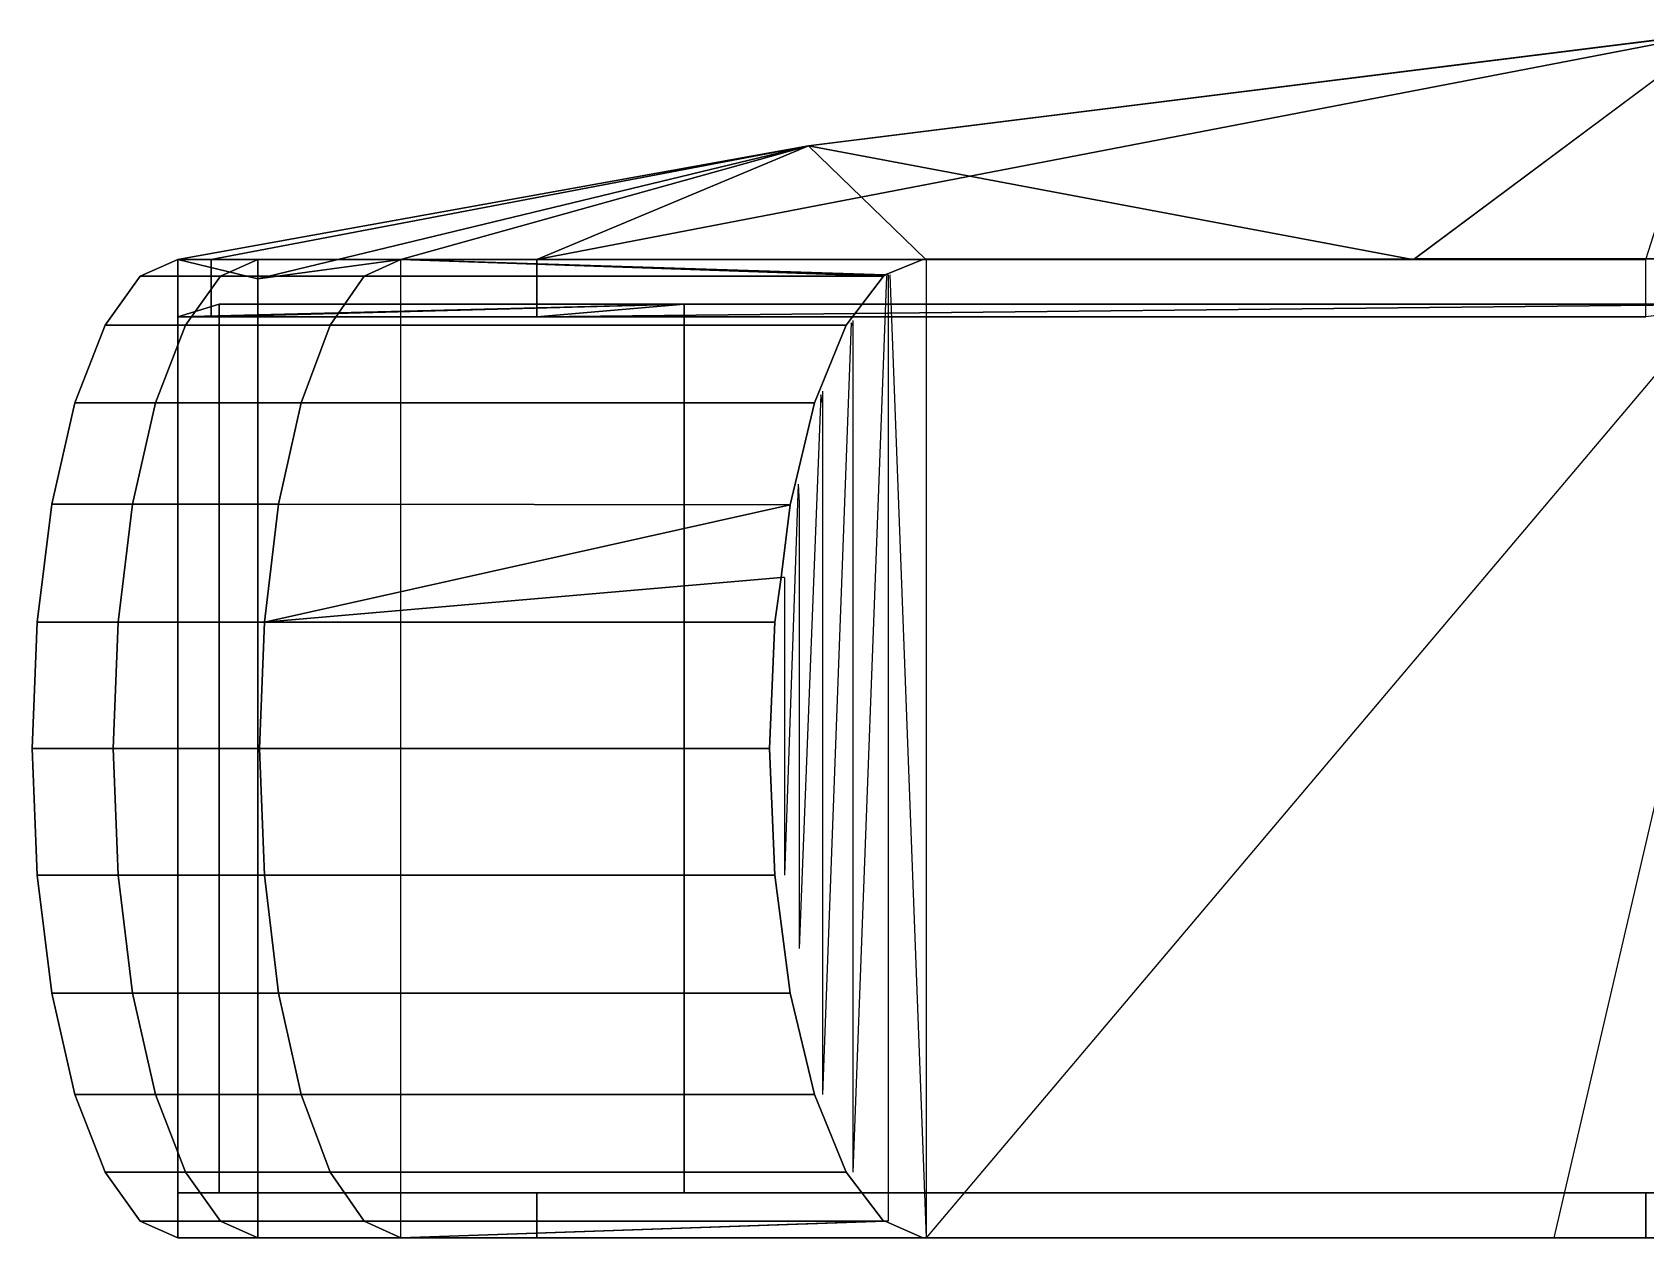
# Model space of a CAD drawing. Header units: metres. Extents: x -1.92 to 1.9, y -0.39 to 0.67.
# Drawn here: x -1.918 to -0.497, y -0.391 to 0.669 of the extents above; entities that cross this region are included whole.
import ezdxf

# ---------------------------------------------------------------- set-up
doc = ezdxf.new("R2010")
doc.units = ezdxf.units.M

msp = doc.modelspace()

# ---------------------------------------------------------------- linework, layer by layer
at = {"layer": 'palm'}
for p, q in [((-1.1309, 0.4693, -0.03), (-1.1309, -0.3914, -0.03)), ((-0.4033, 0.4693, -0.03), (-1.1309, -0.3914, -0.03)), ((-0.378, 0.4693, -0.03), (-0.5784, -0.3914, -0.03)), ((-1.1659, 0.4547, -0.03), (-1.1955, -0.3337, -0.03)), ((-1.1669, 0.456, -0.0213), (-1.1644, 0.4559, -0.03)), ((-1.1644, 0.4559, -0.03), (-1.1644, -0.3767, -0.03)), ((-1.1629, 0.4559, -0.03), (-1.1309, -0.3914, -0.03)), ((-1.197, 0.4136, -0.03), (-1.2222, -0.2654, -0.03)), ((-1.1955, 0.4116, -0.03), (-1.197, 0.4136, -0.03)), ((-1.1955, 0.4156, -0.03), (-1.1955, 0.4116, -0.03)), ((-1.1955, 0.4116, -0.03), (-1.1955, -0.3337, -0.03)), ((-1.2235, 0.3504, -0.03), (-1.2427, -0.1368, -0.03)), ((-1.2222, 0.3433, -0.03), (-1.2235, 0.3504, -0.03)), ((-1.2222, 0.3535, -0.03), (-1.2222, 0.3433, -0.03)), ((-1.2222, 0.3433, -0.03), (-1.2222, -0.2654, -0.03)), ((-1.2436, 0.2718, -0.03), (-1.2556, -0.0724, -0.03)), ((-1.2436, 0.2718, -0.03), (-1.2427, 0.2554, -0.03)), ((-1.2427, 0.2554, -0.03), (-1.2427, -0.1368, -0.03)), ((-1.2556, 0.1897, -0.03), (-1.2584, 0.1895, -0.0213)), ((-1.2556, 0.1897, -0.03), (-1.2556, -0.0724, -0.03)), ((-1.1644, -0.3767, -0.03), (-1.1669, -0.3768, -0.0213)), ((-1.1309, -0.3914, -0.03), (-1.132, -0.3914, -0.0213)), ((-1.1309, -0.3914, -0.03), (-1.1293, -0.3914, -0.0213)), ((-0.5832, -0.3914, -0.03), (-0.583, -0.3914, -0.0213)), ((-0.5784, -0.3914, -0.03), (-0.5782, -0.3914, -0.0213))]:
    msp.add_line(p, q, dxfattribs=at)
for points in [[(-0.4974, 0.4693, 3.4602), (-0.4333, 0.6693, 2.4623), (-1.4737, 0.4693, 3.1019)], [(-1.4737, 0.4693, 3.1019), (-0.4333, 0.6693, 2.4623), (-1.2344, 0.5693, 2.131)], [(-0.4333, 0.6693, 2.4623), (-0.4034, 0.47, -0.0213), (-0.7011, 0.47, -0.0213)], [(-1.7604, 0.4693, 2.9064), (-1.2344, 0.5693, 2.131), (-1.7896, 0.4693, 2.7218)], [(-1.7896, 0.4693, 2.7218), (-1.2344, 0.5693, 2.131), (-1.7192, 0.4523, 1.9758)], [(-1.4737, 0.4693, 3.1019), (-1.2344, 0.5693, 2.131), (-1.7604, 0.4693, 2.9064)], [(-1.2344, 0.5693, 2.131), (-1.5933, 0.4693, 1.4382), (-1.7192, 0.4523, 1.9758)], [(-1.2344, 0.5693, 2.131), (-0.7041, 0.4697, -0.0213), (-1.1314, 0.4697, -0.0213)], [(-1.7896, 0.4693, 2.7218), (-1.7192, 0.4523, 1.9758), (-1.7192, 0.4693, 1.9758)], [(-1.7192, 0.4693, 1.9758), (-1.7192, 0.4523, 1.9758), (-1.5933, 0.4693, 1.4382)], [(-1.5933, 0.4693, 1.4382), (-1.1684, 0.4548, -0.0213), (-1.6255, 0.4547, 1.4294)], [(-1.5933, 0.4693, 1.4382), (-1.1669, 0.456, -0.0213), (-1.1684, 0.4548, -0.0213)], [(-1.5933, 0.4693, 1.4382), (-1.1337, 0.4693, -0.0213), (-1.1669, 0.456, -0.0213)], [(-1.7896, 0.4189, 2.7218), (-1.7532, 0.43, 2.185), (-1.3438, 0.43, 2.3083)], [(-1.7604, 0.4189, 2.9064), (-1.7896, 0.4189, 2.7218), (-1.3438, 0.43, 2.3083)], [(-1.4737, 0.4189, 3.1019), (-1.7604, 0.4189, 2.9064), (-1.3438, 0.43, 2.3083)], [(-1.4737, 0.4189, 3.1019), (-1.3438, 0.43, 2.3083), (-0.407, 0.43, 2.6652)], [(-0.4974, 0.4189, 3.4602), (-1.4737, 0.4189, 3.1019), (-0.407, 0.43, 2.6652)], [(-1.7009, 0.2542, 1.4087), (-1.2507, 0.2535, -0.0213), (-1.7134, 0.1504, 1.4053)], [(-1.2507, 0.2535, -0.0213), (-1.2584, 0.1895, -0.0213), (-1.7134, 0.1504, 1.4053)], [(-1.2584, 0.1895, -0.0213), (-1.2641, 0.1504, -0.0213), (-1.7134, 0.1504, 1.4053)], [(-1.5933, -0.3914, 1.4382), (-1.6255, -0.3767, 1.4294), (-1.1684, -0.3768, -0.0213)], [(-1.5933, -0.3914, 1.4382), (-1.1684, -0.3768, -0.0213), (-1.1669, -0.3768, -0.0213)], [(-1.5933, -0.3914, 1.4382), (-1.1669, -0.3768, -0.0213), (-1.1337, -0.3914, -0.0213)], [(-1.4737, -0.3914, 2.9073), (-1.7896, -0.3914, 2.7218), (-1.7192, -0.3914, 1.9758)], [(-1.4737, -0.3914, 2.9073), (-1.7192, -0.3914, 1.9758), (-1.5933, -0.3914, 1.4382)], [(-0.4974, -0.3914, 3.2657), (-1.1293, -0.3914, -0.0213), (-0.583, -0.3914, -0.0213)], [(-0.4974, -0.3914, 3.2657), (-0.583, -0.3914, -0.0213), (-0.5782, -0.3914, -0.0213)], [(-0.4974, -0.3914, 3.2657), (-0.5782, -0.3914, -0.0213), (-0.4478, -0.3914, -0.0213)]]:
    msp.add_3dface(points, dxfattribs=at)
for points, invisible_edges in [([(-0.7011, 0.47, -0.0213), (-1.2344, 0.5693, 2.131), (-0.4333, 0.6693, 2.4623)], 1), ([(-1.1314, 0.4697, -0.0213), (-1.5933, 0.4693, 1.4382), (-1.2344, 0.5693, 2.131)], 1), ([(-1.2344, 0.5693, 2.131), (-0.7011, 0.47, -0.0213), (-0.7041, 0.4697, -0.0213)], 1), ([(-1.8228, 0.4547, 2.7186), (-1.7192, 0.4693, 1.9758), (-1.7521, 0.4547, 1.9704)], 1), ([(-1.7192, 0.4693, 1.9758), (-1.8228, 0.4547, 2.7186), (-1.7896, 0.4693, 2.7218)], 1), ([(-1.8228, 0.4547, 2.7186), (-1.7896, 0.4189, 2.7218), (-1.7896, 0.4693, 2.7218)], 1), ([(-1.7604, 0.4693, 2.9064), (-1.7896, 0.4189, 2.7218), (-1.7604, 0.4189, 2.9064)], 1), ([(-1.7896, 0.4189, 2.7218), (-1.7604, 0.4693, 2.9064), (-1.7896, 0.4693, 2.7218)], 1), ([(-1.7896, 0.4189, 2.7218), (-1.7192, 0.4523, 1.9758), (-1.7896, 0.4693, 2.7218)], 1), ([(-1.4737, 0.4189, 3.1019), (-1.7604, 0.4693, 2.9064), (-1.7604, 0.4189, 2.9064)], 1), ([(-1.7604, 0.4693, 2.9064), (-1.4737, 0.4189, 3.1019), (-1.4737, 0.4693, 3.1019)], 1), ([(-1.7521, 0.4547, 1.9704), (-1.5933, 0.4693, 1.4382), (-1.6255, 0.4547, 1.4294)], 1), ([(-1.5933, 0.4693, 1.4382), (-1.7521, 0.4547, 1.9704), (-1.7192, 0.4693, 1.9758)], 1), ([(-1.7192, 0.4189, 1.9758), (-1.5933, 0.4189, 1.4382), (-1.5933, 0.4693, 1.4382)], 13), ([(-1.7192, 0.4189, 1.9758), (-1.5933, 0.4693, 1.4382), (-1.7192, 0.4523, 1.9758)], 1), ([(-1.5933, 0.4693, 1.4382), (-1.1314, 0.4697, -0.0213), (-1.1337, 0.4693, -0.0213)], 1), ([(-0.4974, 0.4189, 3.4602), (-1.4737, 0.4693, 3.1019), (-1.4737, 0.4189, 3.1019)], 1), ([(-1.4737, 0.4693, 3.1019), (-0.4974, 0.4189, 3.4602), (-0.4974, 0.4693, 3.4602)], 1), ([(-1.1337, -0.3914, -0.0213), (-1.1669, 0.456, -0.0213), (-1.1337, 0.4693, -0.0213)], 13), ([(-1.132, -0.3914, -0.0213), (-1.1337, 0.4693, -0.0213), (-1.1314, 0.4697, -0.0213)], 13), ([(-1.1337, -0.3914, -0.0213), (-1.1337, 0.4693, -0.0213), (-1.132, -0.3914, -0.0213)], 3), ([(-1.132, -0.3914, -0.0213), (-1.1314, 0.4697, -0.0213), (-1.1293, -0.3914, -0.0213)], 3), ([(-1.1293, -0.3914, -0.0213), (-1.1314, 0.4697, -0.0213), (-0.7041, 0.4697, -0.0213)], 13), ([(-1.1293, -0.3914, -0.0213), (-0.7041, 0.4697, -0.0213), (-0.583, -0.3914, -0.0213)], 3), ([(-0.583, -0.3914, -0.0213), (-0.7041, 0.4697, -0.0213), (-0.7011, 0.47, -0.0213)], 13), ([(-0.583, -0.3914, -0.0213), (-0.7011, 0.47, -0.0213), (-0.4034, 0.47, -0.0213)], 13), ([(-0.583, -0.3914, -0.0213), (-0.4034, 0.47, -0.0213), (-0.5782, -0.3914, -0.0213)], 3), ([(-0.5782, -0.3914, -0.0213), (-0.4034, 0.47, -0.0213), (-0.4478, -0.3914, -0.0213)], 3), ([(-1.8537, 0.4117, 2.7157), (-1.7521, 0.4547, 1.9704), (-1.7829, 0.4117, 1.9654)], 1), ([(-1.7521, 0.4547, 1.9704), (-1.8537, 0.4117, 2.7157), (-1.8228, 0.4547, 2.7186)], 1), ([(-1.8537, 0.4117, 2.7157), (-1.8228, -0.3767, 2.7186), (-1.8228, 0.4547, 2.7186)], 3), ([(-1.8228, 0.4547, 2.7186), (-1.8228, -0.3767, 2.7186), (-1.7896, -0.3914, 2.7218)], 13), ([(-1.8228, 0.4547, 2.7186), (-1.7896, -0.3914, 2.7218), (-1.7896, -0.352, 2.7218)], 13), ([(-1.8228, 0.4547, 2.7186), (-1.7896, -0.352, 2.7218), (-1.7896, 0.4189, 2.7218)], 13), ([(-1.7829, 0.4117, 1.9654), (-1.6255, 0.4547, 1.4294), (-1.6555, 0.4117, 1.4212)], 1), ([(-1.6255, 0.4547, 1.4294), (-1.7829, 0.4117, 1.9654), (-1.7521, 0.4547, 1.9704)], 1), ([(-1.6555, 0.4117, 1.4212), (-1.1684, 0.4548, -0.0213), (-1.2012, 0.4117, -0.0213)], 1), ([(-1.1684, 0.4548, -0.0213), (-1.6555, 0.4117, 1.4212), (-1.6255, 0.4547, 1.4294)], 1), ([(-1.1684, -0.3768, -0.0213), (-1.2012, 0.4117, -0.0213), (-1.1684, 0.4548, -0.0213)], 13), ([(-1.1669, -0.3768, -0.0213), (-1.1684, 0.4548, -0.0213), (-1.1669, 0.456, -0.0213)], 13), ([(-1.1684, -0.3768, -0.0213), (-1.1684, 0.4548, -0.0213), (-1.1669, -0.3768, -0.0213)], 3), ([(-1.1669, -0.3768, -0.0213), (-1.1669, 0.456, -0.0213), (-1.1337, -0.3914, -0.0213)], 3), ([(-1.7896, 0.4189, 2.7218), (-1.7192, 0.4189, 1.9758), (-1.7192, 0.4523, 1.9758)], 13), ([(-1.7532, 0.43, 2.185), (-1.7896, -0.352, 2.7218), (-1.7532, -0.352, 2.185)], 1), ([(-1.7896, -0.352, 2.7218), (-1.7532, 0.43, 2.185), (-1.7896, 0.4189, 2.7218)], 1), ([(-1.3438, -0.352, 2.3083), (-1.7532, 0.43, 2.185), (-1.7532, -0.352, 2.185)], 1), ([(-1.7532, 0.43, 2.185), (-1.3438, -0.352, 2.3083), (-1.3438, 0.43, 2.3083)], 1), ([(-0.407, -0.352, 2.6652), (-1.3438, 0.43, 2.3083), (-1.3438, -0.352, 2.3083)], 1), ([(-1.3438, 0.43, 2.3083), (-0.407, -0.352, 2.6652), (-0.407, 0.43, 2.6652)], 1), ([(-1.7896, -0.352, 2.7218), (-1.7192, -0.352, 1.9758), (-1.7192, 0.4189, 1.9758)], 13), ([(-1.7896, -0.352, 2.7218), (-1.7192, 0.4189, 1.9758), (-1.7896, 0.4189, 2.7218)], 3), ([(-1.7192, -0.352, 1.9758), (-1.5933, -0.352, 1.4382), (-1.5933, 0.4189, 1.4382)], 13), ([(-1.7192, -0.352, 1.9758), (-1.5933, 0.4189, 1.4382), (-1.7192, 0.4189, 1.9758)], 3), ([(-1.8802, 0.3433, 2.7132), (-1.7829, 0.4117, 1.9654), (-1.8092, 0.3433, 1.9611)], 1), ([(-1.7829, 0.4117, 1.9654), (-1.8802, 0.3433, 2.7132), (-1.8537, 0.4117, 2.7157)], 1), ([(-1.8802, 0.3433, 2.7132), (-1.8537, -0.3337, 2.7157), (-1.8537, 0.4117, 2.7157)], 3), ([(-1.8537, 0.4117, 2.7157), (-1.8537, -0.3337, 2.7157), (-1.8228, -0.3767, 2.7186)], 13), ([(-1.8092, 0.3433, 1.9611), (-1.6555, 0.4117, 1.4212), (-1.6812, 0.3433, 1.4141)], 1), ([(-1.6555, 0.4117, 1.4212), (-1.8092, 0.3433, 1.9611), (-1.7829, 0.4117, 1.9654)], 1), ([(-1.6812, 0.3433, 1.4141), (-1.2012, 0.4117, -0.0213), (-1.2291, 0.3433, -0.0213)], 1), ([(-1.2012, 0.4117, -0.0213), (-1.6812, 0.3433, 1.4141), (-1.6555, 0.4117, 1.4212)], 1), ([(-1.2012, -0.3337, -0.0213), (-1.2291, 0.3433, -0.0213), (-1.2012, 0.4117, -0.0213)], 13), ([(-1.2012, -0.3337, -0.0213), (-1.2012, 0.4117, -0.0213), (-1.1684, -0.3768, -0.0213)], 3), ([(-1.9006, 0.2542, 2.7113), (-1.8092, 0.3433, 1.9611), (-1.8295, 0.2542, 1.9578)], 1), ([(-1.8092, 0.3433, 1.9611), (-1.9006, 0.2542, 2.7113), (-1.8802, 0.3433, 2.7132)], 1), ([(-1.9006, 0.2542, 2.7113), (-1.8802, -0.2653, 2.7132), (-1.8802, 0.3433, 2.7132)], 3), ([(-1.8802, 0.3433, 2.7132), (-1.8802, -0.2653, 2.7132), (-1.8537, -0.3337, 2.7157)], 13), ([(-1.8295, 0.2542, 1.9578), (-1.6812, 0.3433, 1.4141), (-1.7009, 0.2542, 1.4087)], 1), ([(-1.6812, 0.3433, 1.4141), (-1.8295, 0.2542, 1.9578), (-1.8092, 0.3433, 1.9611)], 1), ([(-1.7009, 0.2542, 1.4087), (-1.2291, 0.3433, -0.0213), (-1.2507, 0.2535, -0.0213)], 1), ([(-1.2291, 0.3433, -0.0213), (-1.7009, 0.2542, 1.4087), (-1.6812, 0.3433, 1.4141)], 1), ([(-1.2506, -0.1762, -0.0213), (-1.2507, 0.2535, -0.0213), (-1.2291, 0.3433, -0.0213)], 13), ([(-1.2506, -0.1762, -0.0213), (-1.2291, 0.3433, -0.0213), (-1.2291, -0.2653, -0.0213)], 3), ([(-1.2291, -0.2653, -0.0213), (-1.2291, 0.3433, -0.0213), (-1.2012, -0.3337, -0.0213)], 3), ([(-1.9134, 0.1504, 2.7101), (-1.8295, 0.2542, 1.9578), (-1.8422, 0.1504, 1.9557)], 1), ([(-1.8295, 0.2542, 1.9578), (-1.9134, 0.1504, 2.7101), (-1.9006, 0.2542, 2.7113)], 1), ([(-1.9134, 0.1504, 2.7101), (-1.9006, -0.1762, 2.7113), (-1.9006, 0.2542, 2.7113)], 3), ([(-1.9006, 0.2542, 2.7113), (-1.9006, -0.1762, 2.7113), (-1.8802, -0.2653, 2.7132)], 13), ([(-1.8422, 0.1504, 1.9557), (-1.7009, 0.2542, 1.4087), (-1.7134, 0.1504, 1.4053)], 1), ([(-1.7009, 0.2542, 1.4087), (-1.8422, 0.1504, 1.9557), (-1.8295, 0.2542, 1.9578)], 1), ([(-1.2506, -0.1762, -0.0213), (-1.2584, 0.1895, -0.0213), (-1.2507, 0.2535, -0.0213)], 13), ([(-1.2506, -0.1762, -0.0213), (-1.2641, 0.1504, -0.0213), (-1.2584, 0.1895, -0.0213)], 13), ([(-1.9178, 0.039, 2.7097), (-1.8422, 0.1504, 1.9557), (-1.8465, 0.039, 1.955)], 1), ([(-1.8422, 0.1504, 1.9557), (-1.9178, 0.039, 2.7097), (-1.9134, 0.1504, 2.7101)], 1), ([(-1.9134, -0.0724, 2.7101), (-1.9134, 0.1504, 2.7101), (-1.9178, 0.039, 2.7097)], 1), ([(-1.9134, 0.1504, 2.7101), (-1.9134, -0.0724, 2.7101), (-1.9006, -0.1762, 2.7113)], 13), ([(-1.8465, 0.039, 1.955), (-1.7134, 0.1504, 1.4053), (-1.7176, 0.039, 1.4042)], 1), ([(-1.7134, 0.1504, 1.4053), (-1.8465, 0.039, 1.955), (-1.8422, 0.1504, 1.9557)], 1), ([(-1.7176, 0.039, 1.4042), (-1.2641, 0.1504, -0.0213), (-1.2687, 0.039, -0.0213)], 1), ([(-1.2641, 0.1504, -0.0213), (-1.7176, 0.039, 1.4042), (-1.7134, 0.1504, 1.4053)], 1), ([(-1.2641, 0.1504, -0.0213), (-1.2641, -0.0724, -0.0213), (-1.2687, 0.039, -0.0213)], 1), ([(-1.2641, -0.0724, -0.0213), (-1.2641, 0.1504, -0.0213), (-1.2506, -0.1762, -0.0213)], 3), ([(-1.8465, 0.039, 1.955), (-1.9134, -0.0724, 2.7101), (-1.9178, 0.039, 2.7097)], 1), ([(-1.9134, -0.0724, 2.7101), (-1.8465, 0.039, 1.955), (-1.8422, -0.0724, 1.9557)], 1), ([(-1.7176, 0.039, 1.4042), (-1.8422, -0.0724, 1.9557), (-1.8465, 0.039, 1.955)], 1), ([(-1.8422, -0.0724, 1.9557), (-1.7176, 0.039, 1.4042), (-1.7134, -0.0724, 1.4053)], 1), ([(-1.2687, 0.039, -0.0213), (-1.7134, -0.0724, 1.4053), (-1.7176, 0.039, 1.4042)], 1), ([(-1.7134, -0.0724, 1.4053), (-1.2687, 0.039, -0.0213), (-1.2641, -0.0724, -0.0213)], 1), ([(-1.8422, -0.0724, 1.9557), (-1.9006, -0.1762, 2.7113), (-1.9134, -0.0724, 2.7101)], 1), ([(-1.9006, -0.1762, 2.7113), (-1.8422, -0.0724, 1.9557), (-1.8295, -0.1762, 1.9578)], 1), ([(-1.7134, -0.0724, 1.4053), (-1.8295, -0.1762, 1.9578), (-1.8422, -0.0724, 1.9557)], 1), ([(-1.8295, -0.1762, 1.9578), (-1.7134, -0.0724, 1.4053), (-1.7009, -0.1762, 1.4087)], 1), ([(-1.2641, -0.0724, -0.0213), (-1.7009, -0.1762, 1.4087), (-1.7134, -0.0724, 1.4053)], 1), ([(-1.7009, -0.1762, 1.4087), (-1.2641, -0.0724, -0.0213), (-1.2506, -0.1762, -0.0213)], 1), ([(-1.8295, -0.1762, 1.9578), (-1.8802, -0.2653, 2.7132), (-1.9006, -0.1762, 2.7113)], 1), ([(-1.8802, -0.2653, 2.7132), (-1.8295, -0.1762, 1.9578), (-1.8092, -0.2653, 1.9611)], 1), ([(-1.7009, -0.1762, 1.4087), (-1.8092, -0.2653, 1.9611), (-1.8295, -0.1762, 1.9578)], 1), ([(-1.8092, -0.2653, 1.9611), (-1.7009, -0.1762, 1.4087), (-1.6812, -0.2653, 1.4141)], 1), ([(-1.2506, -0.1762, -0.0213), (-1.6812, -0.2653, 1.4141), (-1.7009, -0.1762, 1.4087)], 1), ([(-1.6812, -0.2653, 1.4141), (-1.2506, -0.1762, -0.0213), (-1.2291, -0.2653, -0.0213)], 1), ([(-1.8092, -0.2653, 1.9611), (-1.8537, -0.3337, 2.7157), (-1.8802, -0.2653, 2.7132)], 1), ([(-1.8537, -0.3337, 2.7157), (-1.8092, -0.2653, 1.9611), (-1.7829, -0.3337, 1.9654)], 1), ([(-1.6812, -0.2653, 1.4141), (-1.7829, -0.3337, 1.9654), (-1.8092, -0.2653, 1.9611)], 1), ([(-1.7829, -0.3337, 1.9654), (-1.6812, -0.2653, 1.4141), (-1.6555, -0.3337, 1.4212)], 1), ([(-1.2291, -0.2653, -0.0213), (-1.6555, -0.3337, 1.4212), (-1.6812, -0.2653, 1.4141)], 1), ([(-1.6555, -0.3337, 1.4212), (-1.2291, -0.2653, -0.0213), (-1.2012, -0.3337, -0.0213)], 1), ([(-1.7829, -0.3337, 1.9654), (-1.8228, -0.3767, 2.7186), (-1.8537, -0.3337, 2.7157)], 1), ([(-1.8228, -0.3767, 2.7186), (-1.7829, -0.3337, 1.9654), (-1.7521, -0.3767, 1.9704)], 1), ([(-1.6555, -0.3337, 1.4212), (-1.7521, -0.3767, 1.9704), (-1.7829, -0.3337, 1.9654)], 1), ([(-1.7521, -0.3767, 1.9704), (-1.6555, -0.3337, 1.4212), (-1.6255, -0.3767, 1.4294)], 1), ([(-1.2012, -0.3337, -0.0213), (-1.6255, -0.3767, 1.4294), (-1.6555, -0.3337, 1.4212)], 1), ([(-1.6255, -0.3767, 1.4294), (-1.2012, -0.3337, -0.0213), (-1.1684, -0.3768, -0.0213)], 1), ([(-1.4737, -0.3914, 2.9073), (-1.7896, -0.352, 2.7218), (-1.7896, -0.3914, 2.7218)], 1), ([(-1.7896, -0.352, 2.7218), (-1.4737, -0.3914, 2.9073), (-1.4737, -0.352, 2.9073)], 1), ([(-1.7192, -0.352, 1.9758), (-1.7896, -0.3914, 2.7218), (-1.7192, -0.3914, 1.9758)], 1), ([(-1.7896, -0.3914, 2.7218), (-1.7192, -0.352, 1.9758), (-1.7896, -0.352, 2.7218)], 3), ([(-1.7896, -0.352, 2.7218), (-1.3438, -0.352, 2.3083), (-1.7532, -0.352, 2.185)], 1), ([(-1.3438, -0.352, 2.3083), (-1.7896, -0.352, 2.7218), (-1.4737, -0.352, 2.9073)], 1), ([(-1.5933, -0.352, 1.4382), (-1.7192, -0.3914, 1.9758), (-1.5933, -0.3914, 1.4382)], 1), ([(-1.7192, -0.3914, 1.9758), (-1.5933, -0.352, 1.4382), (-1.7192, -0.352, 1.9758)], 3), ([(-0.4974, -0.3914, 3.2657), (-1.4737, -0.352, 2.9073), (-1.4737, -0.3914, 2.9073)], 1), ([(-1.4737, -0.352, 2.9073), (-0.4974, -0.3914, 3.2657), (-0.4974, -0.352, 3.2657)], 1), ([(-1.4737, -0.352, 2.9073), (-0.407, -0.352, 2.6652), (-1.3438, -0.352, 2.3083)], 1), ([(-0.407, -0.352, 2.6652), (-1.4737, -0.352, 2.9073), (-0.4974, -0.352, 3.2657)], 1), ([(0.5002, -0.3914, 3.4231), (-0.4974, -0.352, 3.2657), (-0.4974, -0.3914, 3.2657)], 1), ([(-1.7192, -0.3914, 1.9758), (-1.8228, -0.3767, 2.7186), (-1.7521, -0.3767, 1.9704)], 1), ([(-1.8228, -0.3767, 2.7186), (-1.7192, -0.3914, 1.9758), (-1.7896, -0.3914, 2.7218)], 1), ([(-1.5933, -0.3914, 1.4382), (-1.7521, -0.3767, 1.9704), (-1.6255, -0.3767, 1.4294)], 1), ([(-1.7521, -0.3767, 1.9704), (-1.5933, -0.3914, 1.4382), (-1.7192, -0.3914, 1.9758)], 1), ([(-1.1337, -0.3914, -0.0213), (-1.4737, -0.3914, 2.9073), (-1.5933, -0.3914, 1.4382)], 1), ([(-1.4737, -0.3914, 2.9073), (-1.1337, -0.3914, -0.0213), (-1.132, -0.3914, -0.0213)], 1), ([(-1.132, -0.3914, -0.0213), (-0.4974, -0.3914, 3.2657), (-1.4737, -0.3914, 2.9073)], 1), ([(-0.4974, -0.3914, 3.2657), (-1.132, -0.3914, -0.0213), (-1.1293, -0.3914, -0.0213)], 1), ([(-0.4478, -0.3914, -0.0213), (0.5002, -0.3914, 3.4231), (-0.4974, -0.3914, 3.2657)], 1)]:
    msp.add_3dface(points, dxfattribs=dict(at, invisible_edges=invisible_edges))

doc.saveas('drawing.dxf')
